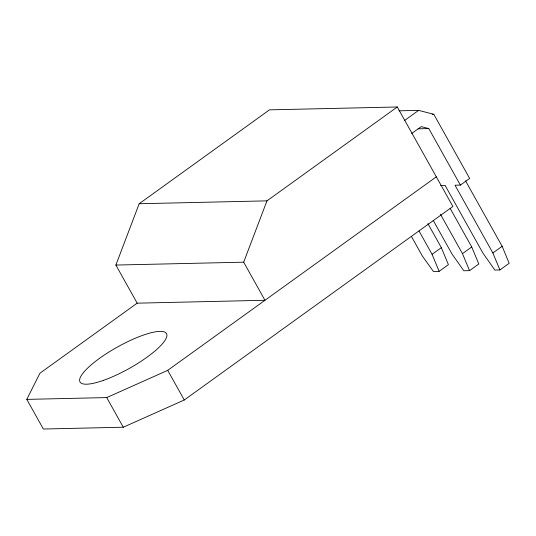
<?xml version="1.0" encoding="UTF-8"?>
<svg xmlns="http://www.w3.org/2000/svg" width="536" height="536" viewBox="0 0 536 536"><rect width="100%" height="100%" fill="white"/><g stroke="black" fill="none" stroke-linecap="round" stroke-linejoin="round"><path stroke-width="0.8" d="M137.176 303.168L115.876 265.059L139.172 203.74L269.487 109.853L397.283 106.979L452.893 206.474L184.277 399.99L123.293 427.226L43.362 429.021L26.8 399.387L39.919 373.23L137.176 303.168L264.972 300.287L243.672 262.184L266.968 200.859L397.283 106.979M404.445 120.587L418.623 110.376L433.805 114.282L469.65 178.428L460.391 185.101L455.004 185.221L492.865 252.965L499.941 269.956L509.2 263.283L502.132 246.292L465.489 180.733M411.722 133.457L421.209 126.623L428.8 128.58L460.391 185.101M26.8 399.387L106.731 397.585L167.714 370.356L436.331 176.833M441.342 247.659L448.411 264.65L439.152 271.323L432.076 254.332L441.342 247.659L427.909 223.626M471.734 246.975L478.809 263.967L469.543 270.64L462.474 253.649L471.734 246.975L450.16 208.37M492.865 252.965L502.132 246.292M398.965 110.818L418.623 110.376M432.163 114.322L433.805 114.282M418.154 128.821L428.8 128.58M440.599 185.55L445.121 185.443L482.983 253.186L494.842 270.07L499.941 269.956M139.172 203.74L266.968 200.859M115.876 265.059L243.672 262.184M439.152 271.323L433.41 271.45L422.415 256.114L411.407 236.423M469.543 270.64L463.801 270.767L451.942 253.89L433.215 220.376M440.492 214.313L462.474 253.649M419.052 231.023L432.076 254.332M167.714 370.356L184.277 399.99M106.731 397.585L123.293 427.226M103.348 380.399A49.553 12.241 -29.2 0 0 166.877 334.632A49.553 12.241 -29.2 0 0 99.575 358.316A49.553 12.241 -29.2 0 0 103.348 380.399"/></g></svg>
